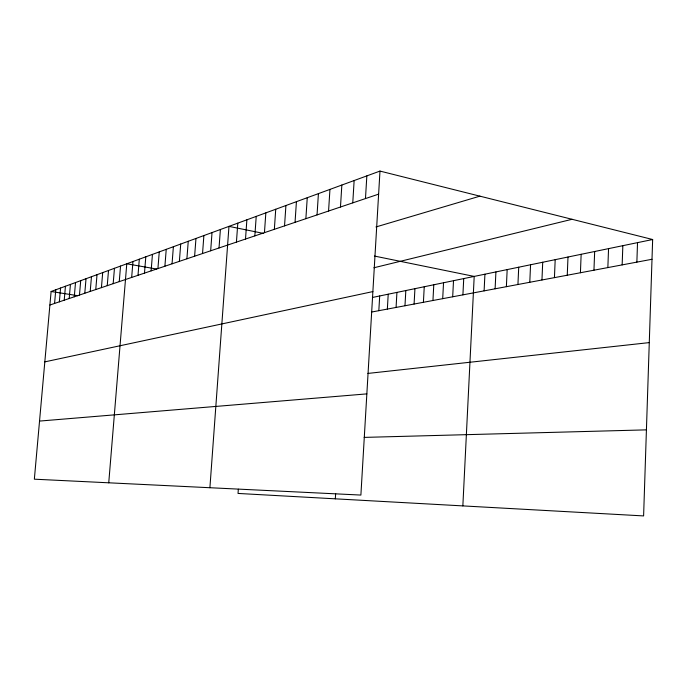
<?xml version="1.0" encoding="UTF-8"?>
<svg xmlns="http://www.w3.org/2000/svg" width="687" height="687" viewBox="0 0 687 687"><rect width="100%" height="100%" fill="white"/><g stroke="black" fill="none" stroke-linecap="round" stroke-linejoin="round"><path stroke-width="1.03" d="M379.98 171.08L360.89 495.069L34.35 479.183L51.104 291.494L379.98 171.08L652.65 239.514L643.607 515.92L238.028 493.438L238.329 489.204M636.866 262.125L637.527 242.64M622.156 264.89L622.843 245.68M607.858 267.578L608.553 248.634M580.421 272.748L581.15 254.302M593.954 270.197L594.667 251.502M567.256 275.221L567.994 257.015M541.957 279.987L542.713 262.245M554.435 277.634L555.19 259.669M529.789 282.271L530.562 264.761M506.379 286.677L507.169 269.596M517.938 284.504L518.719 267.209M495.112 288.798L495.911 271.923M462.849 505.898L474.202 276.414L374.424 256.053M484.112 290.867L484.919 274.199M452.69 296.784L453.514 280.691M462.909 294.86L463.734 278.578M442.703 298.665L443.536 282.761M423.407 302.297L424.248 286.745M432.947 300.502L433.78 284.77M404.978 305.758L405.828 290.549M414.089 304.049L414.939 288.669M387.356 309.081L388.207 294.199M396.073 307.441L396.923 292.396M378.829 310.687L379.688 295.96M352.766 202.863L354.14 180.544M335.325 498.831L335.642 493.575M365.475 198.577L366.841 175.889M340.477 207.01L341.843 185.043M317.042 214.911L318.416 193.622M328.566 211.029L329.949 189.397M305.87 218.681L307.252 197.71M284.538 225.877L285.921 205.525M295.041 222.33L296.423 201.677M264.452 232.653L265.835 212.876M274.353 229.312L275.727 209.252M245.508 239.042L246.882 219.814M254.843 235.89L256.217 216.396M209.904 487.727L228.969 226.375L263.224 233.365M236.431 242.099L237.805 223.138M210.669 250.789L212.025 232.575M219.024 247.973L220.381 229.518M194.619 256.208L195.967 238.458M202.536 253.537L203.884 235.555M172.051 263.817L173.382 246.727M179.376 261.343L180.715 244.04M186.898 258.81L188.247 241.283M157.924 268.583L159.255 251.897M164.897 266.23L166.228 249.347M138.001 275.307L139.306 259.205M144.485 273.117L145.799 256.826M151.123 270.876L152.445 254.396M119.255 281.627L120.543 266.075M108.744 482.806L126.777 263.791L156.584 269.038M131.664 277.436L132.969 261.524M101.427 287.638L102.698 272.602M107.232 285.68L108.512 270.48M113.175 283.679L114.463 268.299M79.469 295.041L80.714 280.657M84.784 293.255L86.03 278.707M90.203 291.425L91.465 276.715M95.759 289.553L97.022 274.688M64.217 300.193L65.445 286.247M69.198 298.51L70.426 284.427M74.282 296.793L75.518 282.555M54.574 303.439L55.784 289.785M59.348 301.833L60.568 288.033M49.893 305.019L378.623 194.146M375.952 226.959L479.904 196.156M373.874 267.775L572.082 219.29M44.818 361.869L372.878 291.58M372.38 297.471L652.65 239.514M371.521 312.061L652.006 259.274M367.906 373.427L649.275 342.607M39.537 421.079L366.849 393.883M364.136 437.396L646.424 429.864M51.104 291.494L77.863 295.702"/></g></svg>
